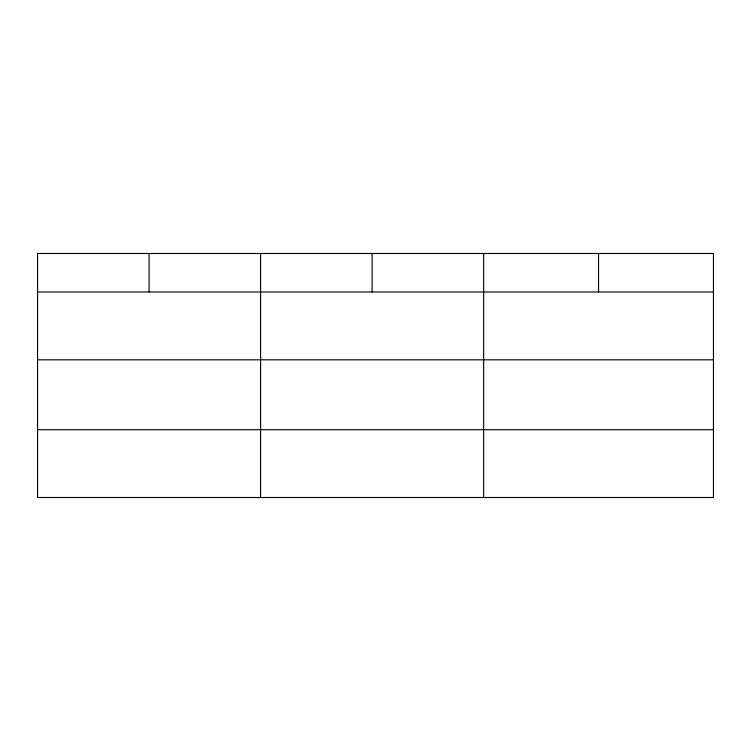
<?xml version="1.0" encoding="UTF-8"?>
<svg xmlns="http://www.w3.org/2000/svg" width="751" height="751" viewBox="0 0 751 751"><rect width="100%" height="100%" fill="white"/><g stroke="black" fill="none" stroke-linecap="round" stroke-linejoin="round"><path stroke-width="1.13" d="M37.55 291.979L713.45 291.979M37.55 359.813L713.45 359.813M37.55 429.694L713.45 429.694M598.547 253.481L598.547 291.979M483.644 253.481L483.644 497.519M372.12 253.481L372.12 291.979M260.597 253.481L260.597 497.519M149.073 253.481L149.073 291.979M713.45 253.481L37.55 253.481L37.55 497.519L713.45 497.519L713.45 253.481"/></g></svg>
